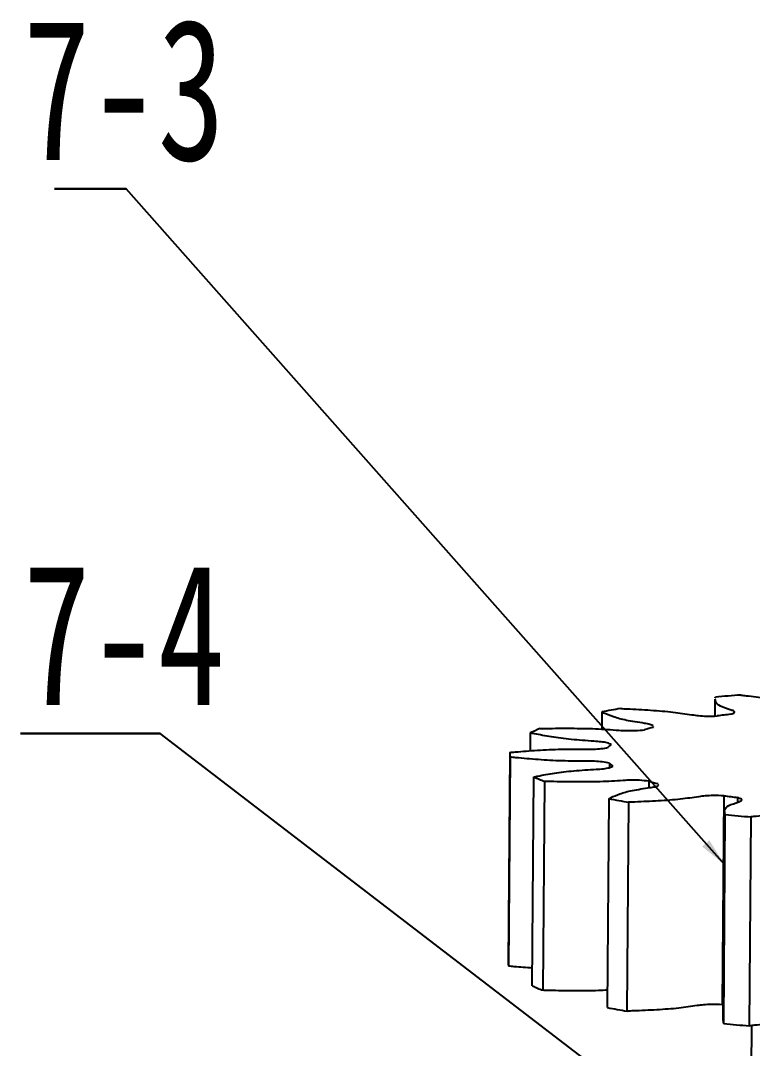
# Model space of a CAD drawing. Header units: millimetres. Extents: x 0 to 1189, y 0 to 841.
# Drawn here: x 407 to 510.7, y 451.5 to 597.1 of the extents above; entities that cross this region are included whole.
import ezdxf

# ---------------------------------------------------------------- set-up
doc = ezdxf.new("R2010")
doc.units = ezdxf.units.MM
doc.layers.add('10', color=7, linetype='Continuous')
doc.styles.add('SLDTEXTSTYLE5', font='TXT', dxfattribs={"width": 0.7})
doc.dimstyles.new('SLDDIMSTYLE0', dxfattribs={"dimtxt": 0.18, "dimasz": 1.016, "dimexe": 0, "dimexo": 0.0625, "dimgap": 0, "dimtad": 0, "dimtih": 1, "dimtoh": 1, "dimdec": 0, "dimrnd": 1e-09, "dimzin": 0, "dimdsep": 46, "dimtxsty": 'Standard', "dimblk1": 'DOT', "dimblk2": 'DOT', "dimsah": 1, "dimcen": 0.09, "dimadec": 0, "dimazin": 0, "dimtfac": 1.016, "dimtdec": 0, "dimtofl": 0, "dimtmove": 0, "dimatfit": 3, "dimldrblk": 'DOT', "dimfxl": 0, "dimfrac": 2, "dimtolj": 1, "dimtzin": 0, "dimarcsym": 0})
doc.dimstyles.new('SLDDIMSTYLE1', dxfattribs={"dimtxt": 0.18, "dimasz": 4.08, "dimexe": 0, "dimexo": 0.0625, "dimgap": 0, "dimtad": 0, "dimtih": 1, "dimtoh": 1, "dimdec": 0, "dimrnd": 1e-09, "dimzin": 0, "dimdsep": 46, "dimtxsty": 'Standard', "dimsah": 1, "dimcen": 0.09, "dimadec": 0, "dimazin": 0, "dimtfac": 4.08, "dimtdec": 0, "dimtofl": 0, "dimtmove": 0, "dimatfit": 3, "dimfxl": 0, "dimfrac": 2, "dimtolj": 1, "dimtzin": 0, "dimarcsym": 0})

# ---------------------------------------------------------------- blocks, each defined once
blk = doc.blocks.new('SW_NOTE_0_2')
at = {"layer": '10', "color": 0}
for p, q in [((-10.16, 0), (0, 0)), ((0, 0), (-10.16, 0)), ((-10.16, 0), (0, 0)), ((0, 0), (-10.16, 0)), ((-10.16, 0), (0, 0)), ((0, 0), (-10.16, 0))]:
    blk.add_line(p, q, dxfattribs=at)
at = {"layer": '10', "color": 0, "insert": (-0.32, 24.07), "char_height": 20, "attachment_point": 2, "style": 'SLDTEXTSTYLE5'}
blk.add_mtext('7-3', dxfattribs=at)
blk = doc.blocks.new('SW_NOTE_0_6')
at = {"layer": '10', "color": 0}
for p, q in [((-19.78, 0), (0, 0)), ((0, 0), (-19.78, 0)), ((-19.78, 0), (0, 0)), ((0, 0), (-19.78, 0)), ((-19.78, 0), (0, 0)), ((0, 0), (-19.78, 0))]:
    blk.add_line(p, q, dxfattribs=at)
at = {"layer": '10', "color": 0, "insert": (-5.13, 24.07), "char_height": 20, "attachment_point": 2, "style": 'SLDTEXTSTYLE5'}
blk.add_mtext('7-4', dxfattribs=at)
blk = doc.blocks.new('_Dot')
at = {"color": 0, "linetype": 'ByBlock', "lineweight": -2}
blk.add_line((-0.5, 0), (-1, 0), dxfattribs=at)
at = {"color": 0, "linetype": 'ByBlock', "const_width": 0.5}
blk.add_lwpolyline([(-0.25, 0, 1), (0.25, 0, 1)], format="xyb", close=True, dxfattribs=at)

msp = doc.modelspace()

# ---------------------------------------------------------------- linework, layer by layer
at = {"color": 7, "linetype": 'Continuous', "lineweight": 25}
for p, q in [((505.35, 501), (505.33, 498.6)), ((505.36, 501.14), (505.4, 501.29)), ((489.33, 499.17), (489.31, 496.74)), ((496.63, 496.98), (496.62, 497.1)), ((479.19, 496.2), (479.18, 493.67)), ((476.3, 493.25), (476.07, 463.67)), ((476.36, 492.77), (476.14, 463.19)), ((490.43, 491.91), (490.42, 491.3)), ((479.49, 460.4), (479.72, 489.98)), ((481.22, 489.35), (481, 459.77)), ((496, 489.38), (495.99, 488.44)), ((490.14, 457.33), (490.36, 486.91)), ((493.11, 486.4), (492.89, 456.82)), ((506.6, 487.31), (506.38, 457.73)), ((508.55, 487.06), (508.55, 486.39)), ((506.69, 485.06), (506.46, 455.48)), ((506.58, 455.05), (506.8, 484.63)), ((510.43, 484.32), (510.21, 454.73)), ((510.51, 454.77), (510.46, 448.62))]:
    msp.add_line(p, q, dxfattribs=at)
for centre, radius, start, end in [((526.17, 259.13), 243.04, 94.0549, 94.9016), ((509.27, 396.11), 104.98, 99.4693, 100.9513), ((522.53, 368), 131.7, 96.5269, 97.3644), ((487.49, 479.26), 18.86, 111.42, 116.0758), ((506.31, 458.59), 39.6, 104.1532, 106.0194), ((477.91, 493.24), 1.61, 172.7678, 196.8236), ((492.79, 491.91), 3.41, 128.9088, 138.4923), ((493.5, 495.11), 4.44, 226.2138, 234.2484), ((489.31, 510.77), 22.89, 245.2177, 249.31), ((508.34, 532.92), 45.26, 254.1716, 255.8787), ((512.67, 600.07), 115.34, 258.848, 260.2398), ((525.6, 626.7), 140.67, 262.2381, 263.0396), ((530.67, 737.45), 253.94, 264.6063, 265.4287), ((477.71, 463.66), 1.64, 179.7161, 196.7233), ((489.09, 481.18), 22.89, 245.2177, 249.31), ((512.45, 570.49), 115.34, 258.848, 260.2398), ((530.45, 707.87), 253.94, 264.6063, 265.4287)]:
    msp.add_arc(centre, radius, start, end, dxfattribs=at)
for points, knots in [([(507.56, 498.84), (507.78, 498.91), (508.18, 499.05), (508.11, 499.27), (507.3, 499.57), (505.93, 499.97), (505.43, 500.51), (505.4, 500.85), (505.39, 501)], [0, 0, 0, 0, 0.1120925, 0.2008636, 0.285366, 0.5438851, 0.8033076, 1, 1, 1, 1]), ([(508.99, 501.57), (509.24, 501.54), (510.48, 501.4), (512.55, 501.12), (515.12, 500.69), (516.24, 500.27), (517.21, 499.98), (518.25, 499.84), (519.15, 499.8), (519.65, 499.79)], [0, 0, 0, 0, 0.059486, 0.289199, 0.518747, 0.747496, 0.822267, 0.900816, 1, 1, 1, 1]), ([(496.61, 497.23), (496.48, 497.3), (496.22, 497.42), (494.78, 497.66), (492.67, 497.96), (490.93, 498.48), (489.88, 498.89), (489.42, 499.12), (489.33, 499.17)], [0, 0, 0, 0, 0.087197, 0.170201, 0.424136, 0.678958, 0.933965, 1, 1, 1, 1]), ([(492, 499.65), (492.3, 499.64), (493.74, 499.58), (496.25, 499.44), (499.53, 499.19), (501.47, 498.86), (502.99, 498.65), (504.26, 498.57), (505.15, 498.59), (505.65, 498.61)], [0, 0, 0, 0, 0.059486, 0.289199, 0.518747, 0.747496, 0.822267, 0.900816, 1, 1, 1, 1]), ([(480.6, 496.82), (480.89, 496.83), (482.34, 496.86), (484.96, 496.87), (488.5, 496.83), (491, 496.63), (492.86, 496.52), (494.19, 496.53), (494.96, 496.6), (495.39, 496.65)], [0, 0, 0, 0, 0.059486, 0.289199, 0.518747, 0.747496, 0.822267, 0.900816, 1, 1, 1, 1]), ([(490.65, 494.56), (490.5, 494.64), (490.24, 494.79), (489.29, 494.95), (487.5, 495.09), (484.9, 495.25), (482.16, 495.64), (480.32, 495.97), (479.39, 496.16), (479.19, 496.2)], [0, 0, 0, 0, 0.0991842, 0.1777327, 0.2525039, 0.4812526, 0.7108006, 0.9405142, 1, 1, 1, 1]), ([(476.31, 493.44), (476.57, 493.47), (477.82, 493.58), (480.19, 493.76), (483.52, 493.93), (486.25, 493.9), (488.19, 493.9), (489.4, 493.98), (489.94, 494.1), (490.24, 494.17)], [0, 0, 0, 0, 0.059486, 0.289199, 0.518747, 0.747496, 0.822267, 0.900816, 1, 1, 1, 1]), ([(490.43, 491.91), (490.12, 491.98), (489.55, 492.1), (488.33, 492.2), (486.39, 492.22), (483.66, 492.21), (480.3, 492.42), (477.9, 492.62), (476.63, 492.75), (476.36, 492.77)], [0, 0, 0, 0, 0.099184, 0.177733, 0.252504, 0.481253, 0.710801, 0.940514, 1, 1, 1, 1]), ([(479.72, 489.98), (479.9, 490.02), (480.8, 490.21), (482.59, 490.51), (485.26, 490.88), (487.84, 491.01), (489.61, 491.13), (490.53, 491.29), (490.77, 491.43), (490.91, 491.51)], [0, 0, 0, 0, 0.059486, 0.289199, 0.518747, 0.747496, 0.822267, 0.900816, 1, 1, 1, 1]), ([(496, 489.38), (495.56, 489.42), (494.77, 489.51), (493.44, 489.53), (491.61, 489.43), (489.13, 489.26), (485.6, 489.26), (482.97, 489.3), (481.52, 489.34), (481.22, 489.35)], [0, 0, 0, 0, 0.099184, 0.177733, 0.252504, 0.481253, 0.710801, 0.940514, 1, 1, 1, 1]), ([(490.36, 486.91), (490.45, 486.96), (490.86, 487.19), (491.84, 487.58), (493.49, 488.09), (495.59, 488.37), (496.93, 488.59), (497.37, 488.75), (497.33, 488.85), (497.31, 488.89)], [0, 0, 0, 0, 0.063006, 0.306314, 0.549447, 0.791733, 0.870929, 0.954126, 1, 1, 1, 1]), ([(506.6, 487.31), (506.1, 487.33), (505.2, 487.36), (503.94, 487.3), (502.46, 487.1), (500.57, 486.79), (497.33, 486.57), (494.84, 486.45), (493.41, 486.41), (493.11, 486.4)], [0, 0, 0, 0, 0.099184, 0.177733, 0.252504, 0.481253, 0.710801, 0.940514, 1, 1, 1, 1]), ([(506.8, 484.63), (506.78, 484.68), (506.66, 484.93), (506.69, 485.36), (507.1, 485.94), (508.41, 486.33), (509.17, 486.62), (509.2, 486.85), (508.79, 486.98), (508.55, 487.06)], [0, 0, 0, 0, 0.0594858, 0.2891994, 0.5187474, 0.7474961, 0.8222673, 0.9008158, 1, 1, 1, 1]), ([(520.81, 485.99), (520.31, 485.98), (519.42, 485.96), (518.4, 485.82), (517.47, 485.54), (516.42, 485.13), (513.93, 484.73), (511.9, 484.47), (510.68, 484.34), (510.43, 484.32)], [0, 0, 0, 0, 0.099184, 0.177733, 0.252504, 0.481253, 0.710801, 0.940514, 1, 1, 1, 1]), ([(479.51, 462.9), (478.64, 462.97), (477.49, 463.05), (476.4, 463.17), (476.14, 463.19)], [0, 0, 0, 0, 0.758217, 1, 1, 1, 1]), ([(490.16, 459.78), (489.73, 459.76), (488.21, 459.67), (485.37, 459.68), (482.75, 459.72), (481.3, 459.76), (481, 459.77)], [0, 0, 0, 0, 0.148887, 0.525508, 0.902401, 1, 1, 1, 1]), ([(506.38, 457.73), (505.88, 457.75), (504.97, 457.78), (503.71, 457.72), (502.24, 457.52), (500.35, 457.21), (497.11, 456.99), (494.62, 456.87), (493.19, 456.83), (492.89, 456.82)], [0, 0, 0, 0, 0.099184, 0.177733, 0.252504, 0.481253, 0.710801, 0.940514, 1, 1, 1, 1]), ([(520.59, 456.41), (520.09, 456.4), (519.19, 456.37), (518.17, 456.24), (517.25, 455.96), (516.2, 455.55), (513.7, 455.15), (511.67, 454.89), (510.46, 454.76), (510.21, 454.73)], [0, 0, 0, 0, 0.099184, 0.177733, 0.252504, 0.481253, 0.710801, 0.940514, 1, 1, 1, 1]), ([(506.52, 455.48), (506.5, 455.39), (506.48, 455.24), (506.55, 455.1), (506.58, 455.05)], [0, 0, 0, 0, 0.649403, 1, 1, 1, 1])]:
    msp.add_open_spline(points, degree=3, knots=knots, dxfattribs=at)

# ---------------------------------------------------------------- block references
at = {"layer": '10'}
for name, p in [('SW_NOTE_0_2', (422.01, 573.24)), ('SW_NOTE_0_6', (426.82, 496.11))]:
    msp.add_blockref(name, p, dxfattribs=at)

# ---------------------------------------------------------------- leaders
for points, dimstyle in [([(506.75, 477.51), (422.01, 573.24)], 'SLDDIMSTYLE1'), ([(519.17, 425.26), (426.82, 496.11)], 'SLDDIMSTYLE0')]:
    msp.add_leader(points, dimstyle=dimstyle, dxfattribs=at)

doc.saveas('drawing.dxf')
